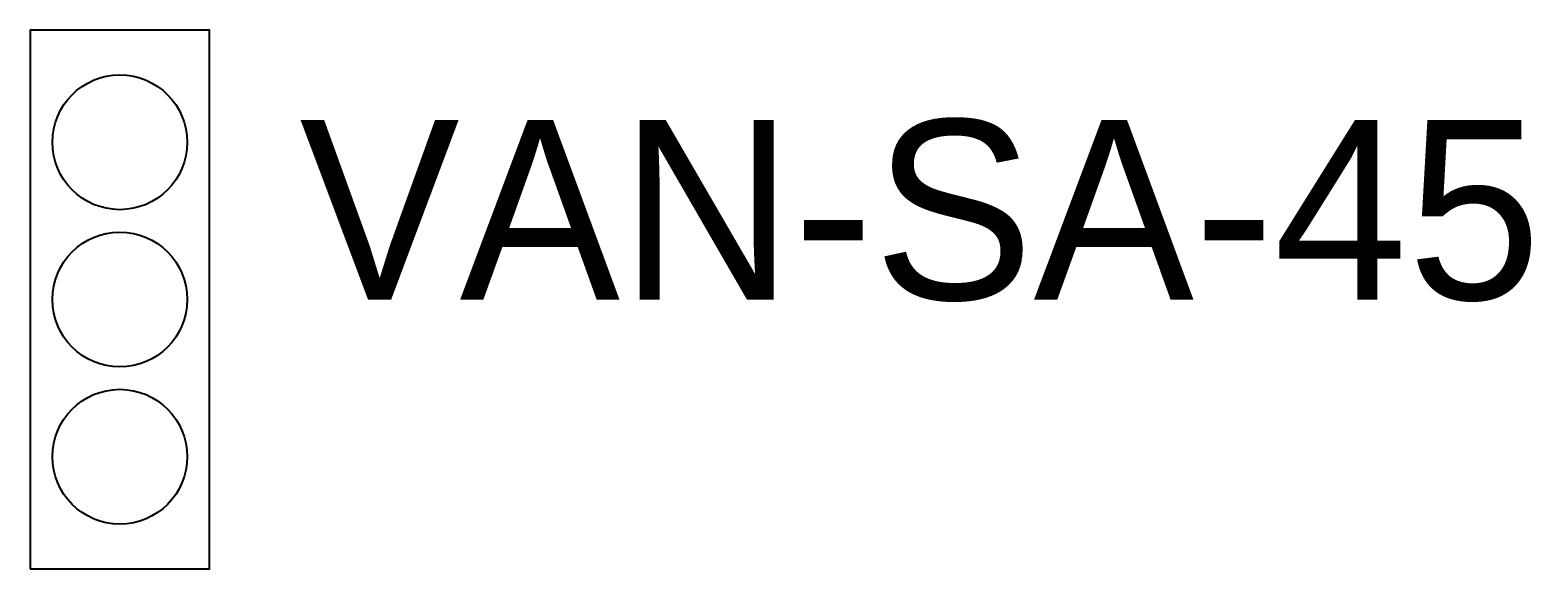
# Model space of a CAD drawing. Header units: inches. Extents: x 486474 to 494239, y 5455982 to 5460069.
# Drawn here: x 490388.49 to 490405.2, y 5457041.23 to 5457047.23 of the extents above; entities that cross this region are included whole.
import ezdxf

# ---------------------------------------------------------------- set-up
doc = ezdxf.new("R2010")
doc.units = ezdxf.units.IN
doc.header["$MEASUREMENT"] = 0
doc.layers.add('Traffic Signals', color=10, linetype='Continuous')

msp = doc.modelspace()

# ---------------------------------------------------------------- linework, layer by layer
at = {"layer": 'Traffic Signals', "color": 1}
msp.add_lwpolyline([(490388.494, 5457041.227), (490390.494, 5457041.227), (490390.494, 5457047.227), (490388.494, 5457047.227)], close=True, dxfattribs=at)
for centre in [(490389.494, 5457045.977), (490389.494, 5457044.227), (490389.494, 5457042.477)]:
    msp.add_circle(centre, 0.75, dxfattribs=at)

# ---------------------------------------------------------------- texts
msp.add_text('VAN-SA-45', height=2, dxfattribs=at).set_placement((490391.494, 5457044.227))

doc.saveas('drawing.dxf')
